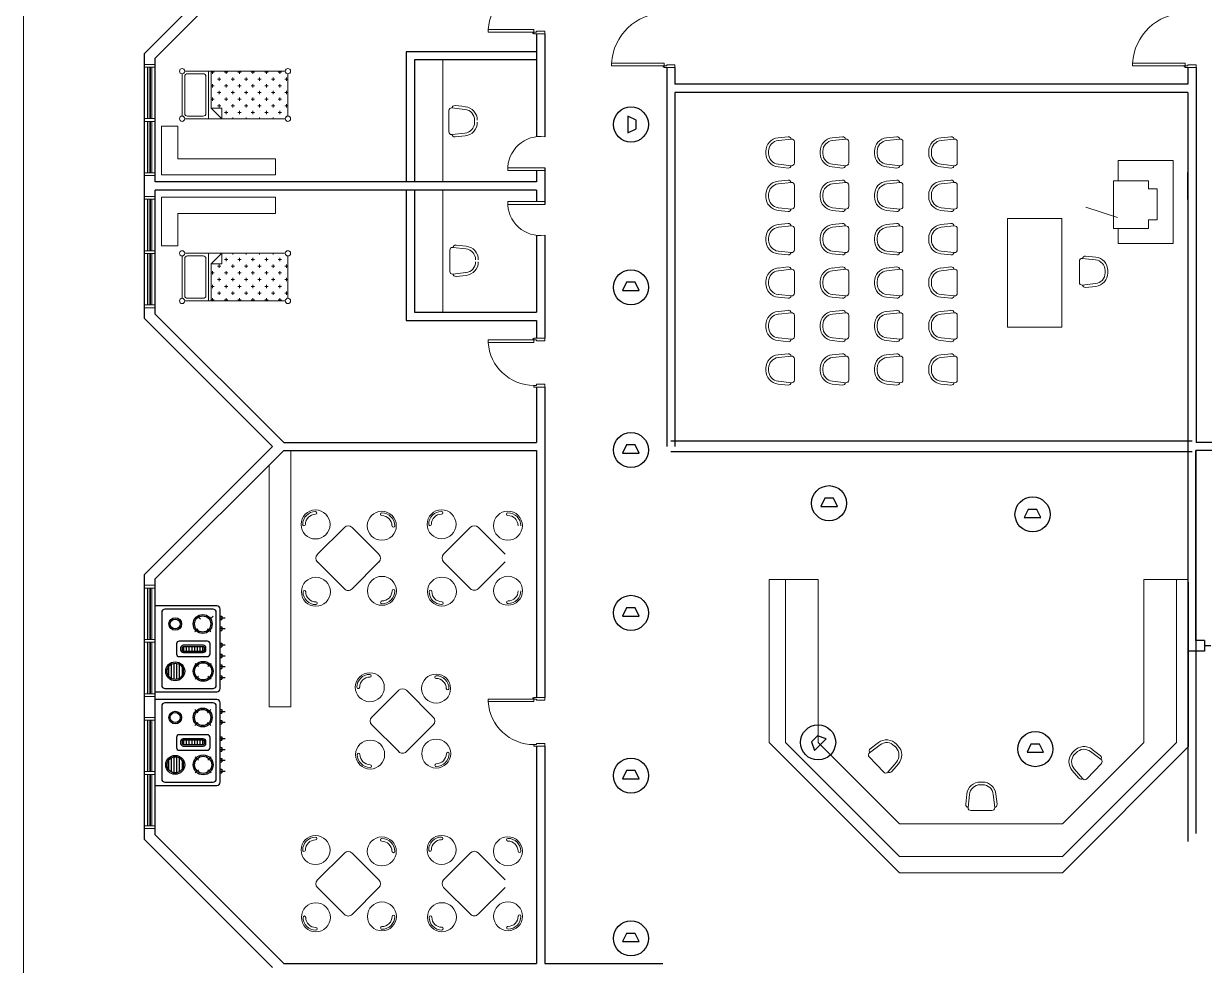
# Model space of a CAD drawing. Extents: x -988 to 187, y 250 to 646.
# Drawn here: x 5.48 to 27.23, y 339.04 to 356.39 of the extents above; entities that cross this region are included whole.
import ezdxf

# ---------------------------------------------------------------- set-up
doc = ezdxf.new("R2010")
doc.units = 0
doc.header["$LTSCALE"] = 0.15
doc.linetypes.add('CENTERX2', pattern=[4, 2.5, -0.5, 0.5, -0.5])
doc.layers.get('0').update_dxf_attribs({"color": 252})
for name, color, linetype in [('0 sockets', 252, 'Continuous'), ('0 sound', 252, 'Continuous'), ('FIX', 252, 'Continuous'), ('grocol', 252, 'Continuous'), ('WINDOW', 252, 'Continuous')]:
    doc.layers.add(name, color=color, linetype=linetype)
for name, color, linetype, lineweight in [('anal', 252, 'Continuous', 20), ('DOOR', 252, 'Continuous', 20), ('elev', 252, 'Continuous', 9), ('FUR', 252, 'Continuous', 9), ('sofa', 252, 'Continuous', 9), ('wall', 252, 'Continuous', 30)]:
    doc.layers.add(name, color=color, linetype=linetype, lineweight=lineweight)

# ---------------------------------------------------------------- blocks, each defined once
blk = doc.blocks.new('D90')
at = {"layer": 'DOOR'}
for points in [[(0.03, 0.2), (0.03, 1.04), (0.078, 1.04), (0.078, 0.2)], [(0.03, 0.2), (0, 0.2), (0, 0), (0.05, 0), (0.05, 0.15), (0.03, 0.15)], [(0.87, 0.2), (0.9, 0.2), (0.9, 0), (0.85, 0), (0.85, 0.15), (0.87, 0.15)]]:
    blk.add_lwpolyline(points, close=True, dxfattribs=at)
blk.add_circle((0.02, 0.21), 0.01, dxfattribs=at)
blk.add_arc((0.025, 0.197), 0.845, 0.2218, 86.3889, dxfattribs=at)
blk = doc.blocks.new('*X25')
at = {"color": 0}
for p, q in [((0.15, 0.538), (0.15, 0.667)), ((0.175, 0.529), (0.175, 0.676)), ((0.2, 0.529), (0.2, 0.676)), ((0.225, 0.538), (0.225, 0.667)), ((0.125, 0.561), (0.125, 0.644)), ((0.25, 0.562), (0.25, 0.643))]:
    blk.add_line(p, q, dxfattribs=at)
blk = doc.blocks.new('ARCH')
at = {"layer": 'anal'}
for p, q in [((5.475, 327.075), (5.475, 368.325)), ((7.8, 355.642), (7.7, 355.642)), ((7.7, 355.592), (7.9, 355.592)), ((7.76, 354.642), (7.76, 355.592)), ((7.785, 354.642), (7.785, 355.592)), ((7.8, 355.642), (7.9, 355.642)), ((7.8, 355.592), (7.9, 355.592)), ((7.815, 354.642), (7.815, 355.592)), ((7.84, 354.642), (7.84, 355.592)), ((7.7, 354.642), (7.9, 354.642)), ((7.7, 354.592), (7.9, 354.592)), ((7.76, 353.642), (7.76, 354.592)), ((7.785, 353.642), (7.785, 354.592)), ((7.815, 353.642), (7.815, 354.592)), ((7.84, 353.642), (7.84, 354.592)), ((7.9, 354.642), (7.9, 354.592)), ((7.7, 353.642), (7.9, 353.642)), ((7.8, 353.592), (7.7, 353.592)), ((7.8, 353.642), (7.9, 353.642)), ((7.8, 353.592), (7.9, 353.592)), ((7.8, 353.208), (7.7, 353.208)), ((7.7, 353.158), (7.9, 353.158)), ((7.76, 352.208), (7.76, 353.158)), ((7.785, 352.208), (7.785, 353.158)), ((7.8, 353.208), (7.9, 353.208)), ((7.8, 353.158), (7.9, 353.158)), ((7.815, 352.208), (7.815, 353.158)), ((7.84, 352.208), (7.84, 353.158)), ((7.7, 352.208), (7.9, 352.208)), ((7.9, 352.208), (7.9, 352.158)), ((7.7, 352.158), (7.9, 352.158)), ((7.76, 351.208), (7.76, 352.158)), ((7.785, 351.208), (7.785, 352.158)), ((7.815, 351.208), (7.815, 352.158)), ((7.84, 351.208), (7.84, 352.158)), ((7.7, 351.208), (7.9, 351.208)), ((7.8, 351.158), (7.7, 351.158)), ((7.8, 351.208), (7.9, 351.208)), ((7.8, 351.158), (7.9, 351.158)), ((19.212, 343.146), (19.212, 346.146)), ((19.212, 346.146), (20.112, 346.146)), ((19.512, 343.146), (19.512, 346.146)), ((20.112, 343.146), (20.112, 346.146)), ((26.112, 343.146), (26.112, 346.146)), ((26.112, 346.146), (26.937, 346.146)), ((26.712, 343.146), (26.712, 346.146)), ((26.937, 346.1), (26.937, 343.071)), ((7.8, 346.042), (7.7, 346.042)), ((7.7, 345.992), (7.9, 345.992)), ((7.76, 345.042), (7.76, 345.992)), ((7.785, 345.042), (7.785, 345.992)), ((7.8, 346.042), (7.9, 346.042)), ((7.8, 345.992), (7.9, 345.992)), ((7.815, 345.042), (7.815, 345.992)), ((7.84, 345.042), (7.84, 345.992)), ((7.7, 345.042), (7.9, 345.042)), ((7.9, 345.042), (7.9, 344.992)), ((7.7, 344.992), (7.9, 344.992)), ((7.76, 344.042), (7.76, 344.992)), ((7.785, 344.042), (7.785, 344.992)), ((7.815, 344.042), (7.815, 344.992)), ((7.84, 344.042), (7.84, 344.992)), ((7.7, 344.042), (7.9, 344.042)), ((7.8, 343.992), (7.7, 343.992)), ((7.8, 344.042), (7.9, 344.042)), ((7.8, 343.992), (7.9, 343.992)), ((7.8, 343.608), (7.7, 343.608)), ((7.7, 343.558), (7.9, 343.558)), ((7.76, 342.608), (7.76, 343.558)), ((7.785, 342.608), (7.785, 343.558)), ((7.8, 343.608), (7.9, 343.608)), ((7.8, 343.558), (7.9, 343.558)), ((7.815, 342.608), (7.815, 343.558)), ((7.84, 342.608), (7.84, 343.558)), ((21.612, 340.746), (19.212, 343.146)), ((21.612, 341.046), (19.512, 343.146)), ((20.112, 343.146), (21.612, 341.646)), ((24.612, 341.646), (26.112, 343.146)), ((26.712, 343.146), (24.612, 341.046)), ((24.612, 340.746), (26.937, 343.071)), ((7.7, 342.608), (7.9, 342.608)), ((7.9, 342.608), (7.9, 342.558)), ((7.7, 342.558), (7.9, 342.558)), ((7.76, 341.608), (7.76, 342.558)), ((7.785, 341.608), (7.785, 342.558)), ((7.815, 341.608), (7.815, 342.558)), ((7.84, 341.608), (7.84, 342.558)), ((7.7, 341.608), (7.9, 341.608)), ((7.8, 341.558), (7.7, 341.558)), ((7.8, 341.608), (7.9, 341.608)), ((7.8, 341.558), (7.9, 341.558)), ((21.612, 341.646), (24.612, 341.646)), ((21.612, 341.046), (24.612, 341.046)), ((21.612, 340.746), (24.612, 340.746))]:
    blk.add_line(p, q, dxfattribs=at)
at = {"layer": 'DOOR'}
for points in [[(17.275, 355.613), (16.305, 355.613), (16.305, 355.663), (17.275, 355.663)], [(26.875, 355.613), (25.905, 355.613), (25.905, 355.663), (26.875, 355.663)], [(17.275, 355.613), (17.275, 355.583), (17.475, 355.583), (17.475, 355.633), (17.325, 355.633), (17.325, 355.613)], [(26.875, 355.613), (26.875, 355.583), (27.075, 355.583), (27.075, 355.633), (26.925, 355.633), (26.925, 355.613)]]:
    blk.add_lwpolyline(points, close=True, dxfattribs=at)
for centre in [(17.265, 355.603), (26.865, 355.603)]:
    blk.add_circle(centre, 0.01, dxfattribs=at)
for centre in [(17.275, 355.611), (26.875, 355.611)]:
    blk.add_arc(centre, 0.971, 90, 177.0492, dxfattribs=at)
at = {"layer": 'elev', "ltscale": 0.5}
for p, q in [((26.651, 353.873), (25.642, 353.873)), ((25.642, 353.873), (25.642, 353.493)), ((26.651, 352.339), (26.651, 353.873)), ((25.555, 353.493), (25.555, 352.617)), ((26.198, 353.493), (25.555, 353.493)), ((26.198, 353.347), (26.198, 353.493)), ((26.359, 353.347), (26.198, 353.347)), ((26.359, 352.777), (26.359, 353.347)), ((25.628, 352.821), (25.043, 353.011)), ((25.555, 352.617), (26.198, 352.617)), ((25.642, 352.617), (25.642, 352.339)), ((26.198, 352.777), (26.359, 352.777)), ((26.198, 352.617), (26.198, 352.777)), ((25.642, 352.339), (26.651, 352.339))]:
    blk.add_line(p, q, dxfattribs=at)
at = {"layer": 'FIX', "ltscale": 1000}
for p, q in [((9.033, 345.662), (7.9, 345.662)), ((8.019, 345.54), (8.019, 344.2)), ((8.965, 345.6), (8.079, 345.6)), ((8.733, 345.417), (8.675, 345.476)), ((8.909, 345.417), (8.968, 345.476)), ((9.025, 344.2), (9.025, 345.54)), ((9.093, 344.138), (9.093, 345.602)), ((9.128, 345.476), (9.128, 345.411)), ((8.686, 345.241), (8.628, 345.182)), ((8.863, 345.241), (8.921, 345.182)), ((9.128, 345.276), (9.128, 345.211)), ((8.421, 344.91), (8.421, 344.83)), ((8.471, 344.91), (8.471, 344.83)), ((8.521, 344.91), (8.521, 344.83)), ((8.571, 344.91), (8.571, 344.83)), ((8.621, 344.91), (8.621, 344.83)), ((8.671, 344.91), (8.671, 344.83)), ((8.721, 344.91), (8.721, 344.83)), ((8.771, 344.91), (8.771, 344.83)), ((9.128, 344.976), (9.128, 344.911)), ((8.695, 344.545), (8.636, 344.604)), ((8.871, 344.545), (8.93, 344.604)), ((9.128, 344.776), (9.128, 344.711)), ((9.128, 344.576), (9.128, 344.511)), ((8.695, 344.369), (8.636, 344.31)), ((8.871, 344.369), (8.93, 344.31)), ((9.128, 344.376), (9.128, 344.311)), ((8.079, 344.14), (8.965, 344.14)), ((7.9, 344.078), (9.033, 344.078)), ((9.033, 343.937), (7.9, 343.937)), ((8.019, 343.816), (8.019, 342.475)), ((8.965, 343.876), (8.079, 343.876)), ((8.686, 343.693), (8.628, 343.751)), ((8.863, 343.693), (8.921, 343.751)), ((9.025, 342.475), (9.025, 343.816)), ((9.093, 342.414), (9.093, 343.877)), ((9.128, 343.752), (9.128, 343.687)), ((8.686, 343.516), (8.628, 343.458)), ((8.863, 343.516), (8.921, 343.458)), ((9.128, 343.552), (9.128, 343.487)), ((8.421, 343.186), (8.421, 343.106)), ((8.471, 343.186), (8.471, 343.106)), ((8.521, 343.186), (8.521, 343.106)), ((8.571, 343.186), (8.571, 343.106)), ((8.621, 343.186), (8.621, 343.106)), ((8.671, 343.186), (8.671, 343.106)), ((8.721, 343.186), (8.721, 343.106)), ((8.771, 343.186), (8.771, 343.106)), ((9.128, 343.252), (9.128, 343.187)), ((9.128, 343.052), (9.128, 342.987)), ((8.695, 342.821), (8.636, 342.879)), ((8.871, 342.821), (8.93, 342.879)), ((9.128, 342.852), (9.128, 342.787)), ((8.695, 342.644), (8.636, 342.586)), ((8.871, 342.644), (8.93, 342.586)), ((9.128, 342.652), (9.128, 342.587)), ((8.079, 342.415), (8.965, 342.415)), ((7.9, 342.354), (9.033, 342.354))]:
    blk.add_line(p, q, dxfattribs=at)
for points in [[(9.093, 345.476), (9.128, 345.476)], [(9.093, 345.444), (9.187, 345.444)], [(9.093, 345.411), (9.128, 345.411)], [(9.093, 345.276), (9.128, 345.276)], [(9.093, 345.244), (9.187, 345.244)], [(9.093, 345.211), (9.128, 345.211)], [(9.093, 344.976), (9.128, 344.976)], [(9.093, 344.944), (9.187, 344.944)], [(9.093, 344.911), (9.128, 344.911)], [(9.093, 344.776), (9.128, 344.776)], [(9.093, 344.744), (9.187, 344.744)], [(9.093, 344.711), (9.128, 344.711)], [(9.093, 344.576), (9.128, 344.576)], [(9.093, 344.544), (9.187, 344.544)], [(9.093, 344.511), (9.128, 344.511)], [(9.093, 344.376), (9.128, 344.376)], [(9.093, 344.344), (9.187, 344.344)], [(9.093, 344.311), (9.128, 344.311)], [(9.093, 343.752), (9.128, 343.752)], [(9.093, 343.719), (9.187, 343.719)], [(9.093, 343.687), (9.128, 343.687)], [(9.093, 343.552), (9.128, 343.552)], [(9.093, 343.519), (9.187, 343.519)], [(9.093, 343.487), (9.128, 343.487)], [(9.093, 343.252), (9.128, 343.252)], [(9.093, 343.219), (9.187, 343.219)], [(9.093, 343.187), (9.128, 343.187)], [(9.093, 343.052), (9.128, 343.052)], [(9.093, 343.019), (9.187, 343.019)], [(9.093, 342.987), (9.128, 342.987)], [(9.093, 342.852), (9.128, 342.852)], [(9.093, 342.819), (9.187, 342.819)], [(9.093, 342.787), (9.128, 342.787)], [(9.093, 342.652), (9.128, 342.652)], [(9.093, 342.619), (9.187, 342.619)], [(9.093, 342.587), (9.128, 342.587)]]:
    blk.add_lwpolyline(points, dxfattribs=at)
for points in [[(8.291, 344.962), (8.291, 344.777, 0.414214), (8.341, 344.727), (8.86, 344.727, 0.414214), (8.91, 344.777), (8.91, 344.962, 0.414214), (8.86, 345.012), (8.341, 345.012, 0.414214)], [(8.366, 344.887), (8.366, 344.853, 0.414214), (8.416, 344.803), (8.784, 344.803, 0.414214), (8.834, 344.853), (8.834, 344.887, 0.414214), (8.784, 344.937), (8.416, 344.937, 0.414214)], [(8.393, 344.887), (8.393, 344.853, 0.414214), (8.416, 344.83), (8.784, 344.83, 0.414214), (8.807, 344.853), (8.807, 344.887, 0.414214), (8.784, 344.91), (8.416, 344.91, 0.414214)], [(8.291, 343.238), (8.291, 343.053, 0.414214), (8.341, 343.003), (8.86, 343.003, 0.414214), (8.91, 343.053), (8.91, 343.238, 0.414214), (8.86, 343.288), (8.341, 343.288, 0.414214)], [(8.366, 343.163), (8.366, 343.129, 0.414214), (8.416, 343.079), (8.784, 343.079, 0.414214), (8.834, 343.129), (8.834, 343.163, 0.414214), (8.784, 343.213), (8.416, 343.213, 0.414214)], [(8.393, 343.163), (8.393, 343.129, 0.414214), (8.416, 343.106), (8.784, 343.106, 0.414214), (8.807, 343.129), (8.807, 343.163, 0.414214), (8.784, 343.186), (8.416, 343.186, 0.414214)]]:
    blk.add_lwpolyline(points, format="xyb", close=True, dxfattribs=at)
for centre, radius in [((8.268, 345.329), 0.116), ((8.774, 345.329), 0.174), ((8.774, 345.329), 0.149), ((8.268, 345.329), 0.0914), ((8.268, 344.457), 0.174), ((8.268, 344.457), 0.149), ((8.783, 344.457), 0.183), ((8.783, 344.457), 0.158), ((8.268, 343.605), 0.116), ((8.268, 343.605), 0.0914), ((8.774, 343.605), 0.174), ((8.774, 343.605), 0.149), ((8.268, 342.733), 0.174), ((8.268, 342.733), 0.149), ((8.783, 342.733), 0.183), ((8.783, 342.733), 0.158)]:
    blk.add_circle(centre, radius, dxfattribs=at)
for centre, start, end in [((9.033, 345.602), 0, 90), ((8.079, 345.54), 90, 180), ((8.965, 345.54), 0, 90), ((8.079, 344.2), 180, 270), ((8.965, 344.2), 270, 0), ((9.033, 344.138), 270, 0), ((9.033, 343.877), 0, 90), ((8.079, 343.816), 90, 180), ((8.965, 343.816), 0, 90), ((8.079, 342.475), 180, 270), ((8.965, 342.475), 270, 0), ((9.033, 342.414), 270, 0)]:
    blk.add_arc(centre, 0.06, start, end, dxfattribs=at)
at = {"layer": 'FUR'}
for p, q in [((13.2, 355.725), (13.2, 353.475)), ((13.308, 354.789), (13.308, 354.398)), ((13.362, 354.839), (13.604, 354.813)), ((13.423, 354.883), (13.61, 354.863)), ((13.783, 354.574), (13.783, 354.614)), ((8.016, 354.504), (8.316, 354.504)), ((8.016, 353.604), (8.016, 354.504)), ((8.316, 354.504), (8.316, 353.904)), ((13.362, 354.349), (13.604, 354.375)), ((13.423, 354.305), (13.61, 354.325)), ((19.56, 354.309), (19.373, 354.289)), ((19.621, 354.266), (19.379, 354.24)), ((19.675, 354.216), (19.675, 353.825)), ((20.56, 354.309), (20.373, 354.289)), ((20.621, 354.266), (20.379, 354.24)), ((20.675, 354.216), (20.675, 353.825)), ((21.56, 354.309), (21.373, 354.289)), ((21.621, 354.266), (21.379, 354.24)), ((21.675, 354.216), (21.675, 353.825)), ((22.56, 354.309), (22.373, 354.289)), ((22.621, 354.266), (22.379, 354.24)), ((22.675, 354.216), (22.675, 353.825)), ((19.15, 354), (19.15, 354.041)), ((19.2, 354), (19.2, 354.041)), ((20.15, 354), (20.15, 354.041)), ((20.2, 354), (20.2, 354.041)), ((21.15, 354), (21.15, 354.041)), ((21.2, 354), (21.2, 354.041)), ((22.15, 354), (22.15, 354.041)), ((22.2, 354), (22.2, 354.041)), ((8.316, 353.904), (10.116, 353.904)), ((10.116, 353.904), (10.116, 353.604)), ((19.56, 353.731), (19.373, 353.751)), ((19.621, 353.775), (19.379, 353.801)), ((20.56, 353.731), (20.373, 353.751)), ((20.621, 353.775), (20.379, 353.801)), ((21.56, 353.731), (21.373, 353.751)), ((21.621, 353.775), (21.379, 353.801)), ((22.56, 353.731), (22.373, 353.751)), ((22.621, 353.775), (22.379, 353.801)), ((10.116, 353.604), (8.016, 353.604)), ((19.56, 353.509), (19.373, 353.489)), ((20.56, 353.509), (20.373, 353.489)), ((21.56, 353.509), (21.373, 353.489)), ((22.56, 353.509), (22.373, 353.489)), ((13.2, 353.325), (13.2, 351.075)), ((19.621, 353.466), (19.379, 353.44)), ((19.675, 353.416), (19.675, 353.025)), ((20.621, 353.466), (20.379, 353.44)), ((20.675, 353.416), (20.675, 353.025)), ((21.621, 353.466), (21.379, 353.44)), ((21.675, 353.416), (21.675, 353.025)), ((22.621, 353.466), (22.379, 353.44)), ((22.675, 353.416), (22.675, 353.025)), ((8.016, 353.196), (8.016, 352.296)), ((10.116, 353.196), (8.016, 353.196)), ((10.116, 352.896), (10.116, 353.196)), ((19.15, 353.2), (19.15, 353.241)), ((19.2, 353.2), (19.2, 353.241)), ((20.15, 353.2), (20.15, 353.241)), ((20.2, 353.2), (20.2, 353.241)), ((21.15, 353.2), (21.15, 353.241)), ((21.2, 353.2), (21.2, 353.241)), ((22.15, 353.2), (22.15, 353.241)), ((22.2, 353.2), (22.2, 353.241)), ((8.316, 352.296), (8.316, 352.896)), ((8.316, 352.896), (10.116, 352.896)), ((19.56, 352.931), (19.373, 352.951)), ((19.621, 352.975), (19.379, 353.001)), ((20.56, 352.931), (20.373, 352.951)), ((20.621, 352.975), (20.379, 353.001)), ((21.56, 352.931), (21.373, 352.951)), ((21.621, 352.975), (21.379, 353.001)), ((22.56, 352.931), (22.373, 352.951)), ((22.621, 352.975), (22.379, 353.001)), ((19.56, 352.709), (19.373, 352.689)), ((19.621, 352.666), (19.379, 352.64)), ((19.675, 352.616), (19.675, 352.225)), ((20.56, 352.709), (20.373, 352.689)), ((20.621, 352.666), (20.379, 352.64)), ((20.675, 352.616), (20.675, 352.225)), ((21.56, 352.709), (21.373, 352.689)), ((21.621, 352.666), (21.379, 352.64)), ((21.675, 352.616), (21.675, 352.225)), ((22.56, 352.709), (22.373, 352.689)), ((22.621, 352.666), (22.379, 352.64)), ((22.675, 352.616), (22.675, 352.225)), ((23.6, 352.8), (23.6, 350.8)), ((24.6, 352.8), (23.6, 352.8)), ((24.6, 350.8), (24.6, 352.8)), ((19.15, 352.4), (19.15, 352.441)), ((19.2, 352.4), (19.2, 352.441)), ((20.15, 352.4), (20.15, 352.441)), ((20.2, 352.4), (20.2, 352.441)), ((21.15, 352.4), (21.15, 352.441)), ((21.2, 352.4), (21.2, 352.441)), ((22.15, 352.4), (22.15, 352.441)), ((22.2, 352.4), (22.2, 352.441)), ((8.016, 352.296), (8.316, 352.296)), ((13.326, 352.218), (13.326, 351.827)), ((13.38, 352.268), (13.622, 352.242)), ((13.441, 352.312), (13.628, 352.292)), ((19.621, 352.175), (19.379, 352.201)), ((20.621, 352.175), (20.379, 352.201)), ((21.621, 352.175), (21.379, 352.201)), ((22.621, 352.175), (22.379, 352.201)), ((19.56, 352.131), (19.373, 352.151)), ((20.56, 352.131), (20.373, 352.151)), ((21.56, 352.131), (21.373, 352.151)), ((22.56, 352.131), (22.373, 352.151)), ((24.925, 352.016), (24.925, 351.625)), ((24.979, 352.066), (25.221, 352.04)), ((25.04, 352.109), (25.227, 352.089)), ((13.38, 351.778), (13.622, 351.804)), ((13.441, 351.734), (13.628, 351.754)), ((19.56, 351.909), (19.373, 351.889)), ((19.621, 351.866), (19.379, 351.84)), ((19.675, 351.816), (19.675, 351.425)), ((20.56, 351.909), (20.373, 351.889)), ((20.621, 351.866), (20.379, 351.84)), ((20.675, 351.816), (20.675, 351.425)), ((21.56, 351.909), (21.373, 351.889)), ((21.621, 351.866), (21.379, 351.84)), ((21.675, 351.816), (21.675, 351.425)), ((22.56, 351.909), (22.373, 351.889)), ((22.621, 351.866), (22.379, 351.84)), ((22.675, 351.816), (22.675, 351.425)), ((25.4, 351.8), (25.4, 351.841)), ((25.45, 351.8), (25.45, 351.841)), ((19.15, 351.6), (19.15, 351.641)), ((19.2, 351.6), (19.2, 351.641)), ((20.15, 351.6), (20.15, 351.641)), ((20.2, 351.6), (20.2, 351.641)), ((21.15, 351.6), (21.15, 351.641)), ((21.2, 351.6), (21.2, 351.641)), ((22.15, 351.6), (22.15, 351.641)), ((22.2, 351.6), (22.2, 351.641)), ((24.979, 351.575), (25.221, 351.601)), ((25.04, 351.531), (25.227, 351.551)), ((19.56, 351.331), (19.373, 351.351)), ((19.621, 351.375), (19.379, 351.401)), ((20.56, 351.331), (20.373, 351.351)), ((20.621, 351.375), (20.379, 351.401)), ((21.56, 351.331), (21.373, 351.351)), ((21.621, 351.375), (21.379, 351.401)), ((22.56, 351.331), (22.373, 351.351)), ((22.621, 351.375), (22.379, 351.401)), ((19.56, 351.109), (19.373, 351.089)), ((20.56, 351.109), (20.373, 351.089)), ((21.56, 351.109), (21.373, 351.089)), ((22.56, 351.109), (22.373, 351.089)), ((19.621, 351.066), (19.379, 351.04)), ((19.675, 351.016), (19.675, 350.625)), ((20.621, 351.066), (20.379, 351.04)), ((20.675, 351.016), (20.675, 350.625)), ((21.621, 351.066), (21.379, 351.04)), ((21.675, 351.016), (21.675, 350.625)), ((22.621, 351.066), (22.379, 351.04)), ((22.675, 351.016), (22.675, 350.625)), ((19.15, 350.8), (19.15, 350.841)), ((19.2, 350.8), (19.2, 350.841)), ((20.15, 350.8), (20.15, 350.841)), ((20.2, 350.8), (20.2, 350.841)), ((21.15, 350.8), (21.15, 350.841)), ((21.2, 350.8), (21.2, 350.841)), ((22.15, 350.8), (22.15, 350.841)), ((22.2, 350.8), (22.2, 350.841)), ((23.6, 350.8), (24.6, 350.8)), ((19.56, 350.531), (19.373, 350.551)), ((19.621, 350.575), (19.379, 350.601)), ((20.56, 350.531), (20.373, 350.551)), ((20.621, 350.575), (20.379, 350.601)), ((21.56, 350.531), (21.373, 350.551)), ((21.621, 350.575), (21.379, 350.601)), ((22.56, 350.531), (22.373, 350.551)), ((22.621, 350.575), (22.379, 350.601)), ((19.56, 350.309), (19.373, 350.289)), ((19.621, 350.266), (19.379, 350.24)), ((20.56, 350.309), (20.373, 350.289)), ((20.621, 350.266), (20.379, 350.24)), ((21.56, 350.309), (21.373, 350.289)), ((21.621, 350.266), (21.379, 350.24)), ((22.56, 350.309), (22.373, 350.289)), ((22.621, 350.266), (22.379, 350.24)), ((19.15, 350), (19.15, 350.041)), ((19.2, 350), (19.2, 350.041)), ((19.675, 350.216), (19.675, 349.825)), ((20.15, 350), (20.15, 350.041)), ((20.2, 350), (20.2, 350.041)), ((20.675, 350.216), (20.675, 349.825)), ((21.15, 350), (21.15, 350.041)), ((21.2, 350), (21.2, 350.041)), ((21.675, 350.216), (21.675, 349.825)), ((22.15, 350), (22.15, 350.041)), ((22.2, 350), (22.2, 350.041)), ((22.675, 350.216), (22.675, 349.825)), ((19.621, 349.775), (19.379, 349.801)), ((20.621, 349.775), (20.379, 349.801)), ((21.621, 349.775), (21.379, 349.801)), ((22.621, 349.775), (22.379, 349.801)), ((19.56, 349.731), (19.373, 349.751)), ((20.56, 349.731), (20.373, 349.751)), ((21.56, 349.731), (21.373, 349.751)), ((22.56, 349.731), (22.373, 349.751)), ((10.4, 348.525), (10.4, 343.8)), ((10, 343.8), (10, 348.259)), ((10.89, 346.613), (11.385, 347.108)), ((11.526, 347.108), (12.021, 346.613)), ((13.212, 346.616), (13.707, 347.111)), ((13.849, 347.111), (14.344, 346.616)), ((11.385, 345.977), (10.89, 346.472)), ((12.021, 346.472), (11.526, 345.977)), ((13.707, 345.979), (13.212, 346.474)), ((14.344, 346.474), (13.849, 345.979)), ((11.89, 343.613), (12.385, 344.108)), ((12.526, 344.108), (13.021, 343.613)), ((10.4, 343.8), (10, 343.8)), ((12.385, 342.977), (11.89, 343.472)), ((13.021, 343.472), (12.526, 342.977)), ((21.059, 342.956), (21.253, 343.103)), ((21.073, 343.03), (21.223, 343.143)), ((21.519, 343.081), (21.547, 343.051)), ((21.555, 343.115), (21.583, 343.085)), ((21.321, 342.598), (21.053, 342.883)), ((24.828, 342.991), (24.8, 342.962)), ((24.864, 342.957), (24.836, 342.927)), ((25.324, 342.833), (25.13, 342.979)), ((25.31, 342.906), (25.16, 343.019)), ((21.395, 342.599), (21.553, 342.784)), ((21.469, 342.609), (21.591, 342.751)), ((24.914, 342.485), (24.792, 342.628)), ((24.988, 342.475), (24.83, 342.66)), ((25.062, 342.474), (25.33, 342.759)), ((23.14, 342.416), (23.099, 342.416)), ((22.83, 342.006), (22.85, 342.193)), ((22.874, 341.945), (22.9, 342.187)), ((23.14, 342.366), (23.099, 342.366)), ((23.365, 341.945), (23.339, 342.187)), ((23.408, 342.006), (23.388, 342.193)), ((22.924, 341.891), (23.315, 341.891)), ((10.89, 340.613), (11.385, 341.108)), ((11.526, 341.108), (12.021, 340.613)), ((13.212, 340.616), (13.707, 341.111)), ((13.849, 341.111), (14.344, 340.616)), ((11.385, 339.977), (10.89, 340.472)), ((12.021, 340.472), (11.526, 339.977)), ((13.707, 339.979), (13.212, 340.474)), ((14.344, 340.474), (13.849, 339.979))]:
    blk.add_line(p, q, dxfattribs=at)
for centre in [(10.853, 347.163), (12.074, 347.139), (13.175, 347.166), (14.397, 347.141), (10.859, 345.923), (12.076, 345.94), (13.182, 345.926), (14.399, 345.942), (11.853, 344.163), (13.074, 344.139), (11.859, 342.923), (13.076, 342.94), (10.853, 341.163), (12.074, 341.139), (13.175, 341.166), (14.397, 341.141), (10.859, 339.923), (12.076, 339.94), (13.182, 339.926), (14.399, 339.942)]:
    blk.add_circle(centre, 0.267, dxfattribs=at)
for centre, radius, start, end in [((13.358, 354.789), 0.05, 85.0303, 180), ((13.418, 354.833), 0.05, 83.857, 180), ((13.583, 354.614), 0.2, 0, 83.857), ((13.583, 354.614), 0.25, 0, 83.857), ((13.583, 354.574), 0.2, 276.143, 0), ((13.583, 354.574), 0.25, 276.143, 0), ((13.358, 354.398), 0.05, 180, 274.9697), ((13.418, 354.355), 0.05, 180, 276.143), ((19.4, 354.041), 0.25, 96.143, 180), ((19.4, 354.041), 0.2, 96.143, 180), ((19.565, 354.26), 0.05, 0, 96.143), ((19.625, 354.216), 0.05, 0, 94.9697), ((20.4, 354.041), 0.25, 96.143, 180), ((20.4, 354.041), 0.2, 96.143, 180), ((20.565, 354.26), 0.05, 0, 96.143), ((20.625, 354.216), 0.05, 0, 94.9697), ((21.4, 354.041), 0.25, 96.143, 180), ((21.4, 354.041), 0.2, 96.143, 180), ((21.565, 354.26), 0.05, 0, 96.143), ((21.625, 354.216), 0.05, 0, 94.9697), ((22.4, 354.041), 0.25, 96.143, 180), ((22.4, 354.041), 0.2, 96.143, 180), ((22.565, 354.26), 0.05, 0, 96.143), ((22.625, 354.216), 0.05, 0, 94.9697), ((19.4, 354), 0.25, 180, 263.857), ((19.4, 354), 0.2, 180, 263.857), ((20.4, 354), 0.25, 180, 263.857), ((20.4, 354), 0.2, 180, 263.857), ((21.4, 354), 0.25, 180, 263.857), ((21.4, 354), 0.2, 180, 263.857), ((22.4, 354), 0.25, 180, 263.857), ((22.4, 354), 0.2, 180, 263.857), ((19.565, 353.781), 0.05, 263.857, 0), ((19.625, 353.825), 0.05, 265.0303, 0), ((20.565, 353.781), 0.05, 263.857, 0), ((20.625, 353.825), 0.05, 265.0303, 0), ((21.565, 353.781), 0.05, 263.857, 0), ((21.625, 353.825), 0.05, 265.0303, 0), ((22.565, 353.781), 0.05, 263.857, 0), ((22.625, 353.825), 0.05, 265.0303, 0), ((19.4, 353.241), 0.25, 96.143, 180), ((19.565, 353.46), 0.05, 0, 96.143), ((20.4, 353.241), 0.25, 96.143, 180), ((20.565, 353.46), 0.05, 0, 96.143), ((21.4, 353.241), 0.25, 96.143, 180), ((21.565, 353.46), 0.05, 0, 96.143), ((22.4, 353.241), 0.25, 96.143, 180), ((22.565, 353.46), 0.05, 0, 96.143), ((19.4, 353.241), 0.2, 96.143, 180), ((19.625, 353.416), 0.05, 0, 94.9697), ((20.4, 353.241), 0.2, 96.143, 180), ((20.625, 353.416), 0.05, 0, 94.9697), ((21.4, 353.241), 0.2, 96.143, 180), ((21.625, 353.416), 0.05, 0, 94.9697), ((22.4, 353.241), 0.2, 96.143, 180), ((22.625, 353.416), 0.05, 0, 94.9697), ((19.4, 353.2), 0.25, 180, 263.857), ((19.4, 353.2), 0.2, 180, 263.857), ((20.4, 353.2), 0.25, 180, 263.857), ((20.4, 353.2), 0.2, 180, 263.857), ((21.4, 353.2), 0.25, 180, 263.857), ((21.4, 353.2), 0.2, 180, 263.857), ((22.4, 353.2), 0.25, 180, 263.857), ((22.4, 353.2), 0.2, 180, 263.857), ((19.565, 352.981), 0.05, 263.857, 0), ((19.625, 353.025), 0.05, 265.0303, 0), ((20.565, 352.981), 0.05, 263.857, 0), ((20.625, 353.025), 0.05, 265.0303, 0), ((21.565, 352.981), 0.05, 263.857, 0), ((21.625, 353.025), 0.05, 265.0303, 0), ((22.565, 352.981), 0.05, 263.857, 0), ((22.625, 353.025), 0.05, 265.0303, 0), ((19.4, 352.441), 0.25, 96.143, 180), ((19.4, 352.441), 0.2, 96.143, 180), ((19.565, 352.66), 0.05, 0, 96.143), ((19.625, 352.616), 0.05, 0, 94.9697), ((20.4, 352.441), 0.25, 96.143, 180), ((20.4, 352.441), 0.2, 96.143, 180), ((20.565, 352.66), 0.05, 0, 96.143), ((20.625, 352.616), 0.05, 0, 94.9697), ((21.4, 352.441), 0.25, 96.143, 180), ((21.4, 352.441), 0.2, 96.143, 180), ((21.565, 352.66), 0.05, 0, 96.143), ((21.625, 352.616), 0.05, 0, 94.9697), ((22.4, 352.441), 0.25, 96.143, 180), ((22.4, 352.441), 0.2, 96.143, 180), ((22.565, 352.66), 0.05, 0, 96.143), ((22.625, 352.616), 0.05, 0, 94.9697), ((19.4, 352.4), 0.25, 180, 263.857), ((19.4, 352.4), 0.2, 180, 263.857), ((20.4, 352.4), 0.25, 180, 263.857), ((20.4, 352.4), 0.2, 180, 263.857), ((21.4, 352.4), 0.25, 180, 263.857), ((21.4, 352.4), 0.2, 180, 263.857), ((22.4, 352.4), 0.25, 180, 263.857), ((22.4, 352.4), 0.2, 180, 263.857), ((13.376, 352.218), 0.05, 85.0303, 180), ((13.435, 352.262), 0.05, 83.857, 180), ((13.601, 352.043), 0.2, 0, 83.857), ((13.601, 352.043), 0.25, 0, 83.857), ((19.565, 352.181), 0.05, 263.857, 0), ((19.625, 352.225), 0.05, 265.0303, 0), ((20.565, 352.181), 0.05, 263.857, 0), ((20.625, 352.225), 0.05, 265.0303, 0), ((21.565, 352.181), 0.05, 263.857, 0), ((21.625, 352.225), 0.05, 265.0303, 0), ((22.565, 352.181), 0.05, 263.857, 0), ((22.625, 352.225), 0.05, 265.0303, 0), ((13.601, 352.002), 0.2, 276.143, 0), ((13.601, 352.002), 0.25, 276.143, 0), ((24.975, 352.016), 0.05, 85.0303, 180), ((25.035, 352.06), 0.05, 83.857, 180), ((25.2, 351.841), 0.2, 0, 83.857), ((25.2, 351.841), 0.25, 0, 83.857), ((13.376, 351.827), 0.05, 180, 274.9697), ((13.435, 351.784), 0.05, 180, 276.143), ((19.4, 351.641), 0.25, 96.143, 180), ((19.4, 351.641), 0.2, 96.143, 180), ((19.565, 351.86), 0.05, 0, 96.143), ((19.625, 351.816), 0.05, 0, 94.9697), ((20.4, 351.641), 0.25, 96.143, 180), ((20.4, 351.641), 0.2, 96.143, 180), ((20.565, 351.86), 0.05, 0, 96.143), ((20.625, 351.816), 0.05, 0, 94.9697), ((21.4, 351.641), 0.25, 96.143, 180), ((21.4, 351.641), 0.2, 96.143, 180), ((21.565, 351.86), 0.05, 0, 96.143), ((21.625, 351.816), 0.05, 0, 94.9697), ((22.4, 351.641), 0.25, 96.143, 180), ((22.4, 351.641), 0.2, 96.143, 180), ((22.565, 351.86), 0.05, 0, 96.143), ((22.625, 351.816), 0.05, 0, 94.9697), ((25.2, 351.8), 0.2, 276.143, 0), ((25.2, 351.8), 0.25, 276.143, 0), ((19.4, 351.6), 0.25, 180, 263.857), ((19.4, 351.6), 0.2, 180, 263.857), ((20.4, 351.6), 0.25, 180, 263.857), ((20.4, 351.6), 0.2, 180, 263.857), ((21.4, 351.6), 0.25, 180, 263.857), ((21.4, 351.6), 0.2, 180, 263.857), ((22.4, 351.6), 0.25, 180, 263.857), ((22.4, 351.6), 0.2, 180, 263.857), ((24.975, 351.625), 0.05, 180, 274.9697), ((25.035, 351.581), 0.05, 180, 276.143), ((19.565, 351.381), 0.05, 263.857, 0), ((19.625, 351.425), 0.05, 265.0303, 0), ((20.565, 351.381), 0.05, 263.857, 0), ((20.625, 351.425), 0.05, 265.0303, 0), ((21.565, 351.381), 0.05, 263.857, 0), ((21.625, 351.425), 0.05, 265.0303, 0), ((22.565, 351.381), 0.05, 263.857, 0), ((22.625, 351.425), 0.05, 265.0303, 0), ((19.4, 350.841), 0.25, 96.143, 180), ((19.565, 351.06), 0.05, 0, 96.143), ((20.4, 350.841), 0.25, 96.143, 180), ((20.565, 351.06), 0.05, 0, 96.143), ((21.4, 350.841), 0.25, 96.143, 180), ((21.565, 351.06), 0.05, 0, 96.143), ((22.4, 350.841), 0.25, 96.143, 180), ((22.565, 351.06), 0.05, 0, 96.143), ((19.4, 350.841), 0.2, 96.143, 180), ((19.625, 351.016), 0.05, 0, 94.9697), ((20.4, 350.841), 0.2, 96.143, 180), ((20.625, 351.016), 0.05, 0, 94.9697), ((21.4, 350.841), 0.2, 96.143, 180), ((21.625, 351.016), 0.05, 0, 94.9697), ((22.4, 350.841), 0.2, 96.143, 180), ((22.625, 351.016), 0.05, 0, 94.9697), ((19.4, 350.8), 0.25, 180, 263.857), ((19.4, 350.8), 0.2, 180, 263.857), ((20.4, 350.8), 0.25, 180, 263.857), ((20.4, 350.8), 0.2, 180, 263.857), ((21.4, 350.8), 0.25, 180, 263.857), ((21.4, 350.8), 0.2, 180, 263.857), ((22.4, 350.8), 0.25, 180, 263.857), ((22.4, 350.8), 0.2, 180, 263.857), ((19.565, 350.581), 0.05, 263.857, 0), ((19.625, 350.625), 0.05, 265.0303, 0), ((20.565, 350.581), 0.05, 263.857, 0), ((20.625, 350.625), 0.05, 265.0303, 0), ((21.565, 350.581), 0.05, 263.857, 0), ((21.625, 350.625), 0.05, 265.0303, 0), ((22.565, 350.581), 0.05, 263.857, 0), ((22.625, 350.625), 0.05, 265.0303, 0), ((19.4, 350.041), 0.25, 96.143, 180), ((19.4, 350.041), 0.2, 96.143, 180), ((19.565, 350.26), 0.05, 0, 96.143), ((19.625, 350.216), 0.05, 0, 94.9697), ((20.4, 350.041), 0.25, 96.143, 180), ((20.4, 350.041), 0.2, 96.143, 180), ((20.565, 350.26), 0.05, 0, 96.143), ((20.625, 350.216), 0.05, 0, 94.9697), ((21.4, 350.041), 0.25, 96.143, 180), ((21.4, 350.041), 0.2, 96.143, 180), ((21.565, 350.26), 0.05, 0, 96.143), ((21.625, 350.216), 0.05, 0, 94.9697), ((22.4, 350.041), 0.25, 96.143, 180), ((22.4, 350.041), 0.2, 96.143, 180), ((22.565, 350.26), 0.05, 0, 96.143), ((22.625, 350.216), 0.05, 0, 94.9697), ((19.4, 350), 0.25, 180, 263.857), ((19.4, 350), 0.2, 180, 263.857), ((19.625, 349.825), 0.05, 265.0303, 0), ((20.4, 350), 0.25, 180, 263.857), ((20.4, 350), 0.2, 180, 263.857), ((20.625, 349.825), 0.05, 265.0303, 0), ((21.4, 350), 0.25, 180, 263.857), ((21.4, 350), 0.2, 180, 263.857), ((21.625, 349.825), 0.05, 265.0303, 0), ((22.4, 350), 0.25, 180, 263.857), ((22.4, 350), 0.2, 180, 263.857), ((22.625, 349.825), 0.05, 265.0303, 0), ((19.565, 349.781), 0.05, 263.857, 0), ((20.565, 349.781), 0.05, 263.857, 0), ((21.565, 349.781), 0.05, 263.857, 0), ((22.565, 349.781), 0.05, 263.857, 0), ((10.853, 347.163), 0.237, 89.9577, 179.9577), ((10.853, 347.375), 0.025, 269.9577, 89.9577), ((13.175, 347.166), 0.237, 89.9577, 179.9577), ((13.176, 347.378), 0.025, 269.9577, 89.9577), ((10.853, 347.163), 0.187, 89.9577, 179.9577), ((12.074, 347.351), 0.025, 90, 270), ((12.074, 347.139), 0.237, 360, 90), ((12.074, 347.139), 0.187, 360, 90), ((13.175, 347.166), 0.187, 89.9577, 179.9577), ((14.397, 347.354), 0.025, 90, 270), ((14.397, 347.141), 0.237, 360, 90), ((14.397, 347.141), 0.187, 360, 90), ((10.64, 347.163), 0.025, 179.9577, 359.9577), ((11.455, 347.037), 0.1, 45, 135), ((12.287, 347.139), 0.025, 180, 360), ((12.963, 347.166), 0.025, 179.9577, 359.9577), ((13.778, 347.04), 0.1, 45, 135), ((10.96, 346.542), 0.1, 135, 225), ((11.95, 346.542), 0.1, 315, 45), ((13.283, 346.545), 0.1, 135, 225), ((10.647, 345.923), 0.025, 0, 180), ((10.859, 345.923), 0.237, 180, 270), ((10.859, 345.923), 0.187, 180, 270), ((11.455, 346.047), 0.1, 225, 315), ((12.076, 345.94), 0.237, 270.0423, 0.0423), ((12.076, 345.94), 0.187, 270.0423, 0.0423), ((12.288, 345.94), 0.025, 0.0423, 180.0423), ((12.969, 345.926), 0.025, 0, 180), ((13.182, 345.926), 0.237, 180, 270), ((13.182, 345.926), 0.187, 180, 270), ((13.778, 346.05), 0.1, 225, 315), ((14.399, 345.942), 0.187, 270.0423, 0.0423), ((14.399, 345.942), 0.237, 270.0423, 0.0423), ((10.859, 345.711), 0.025, 270, 90), ((12.076, 345.727), 0.025, 90.0423, 270.0423), ((13.182, 345.714), 0.025, 270, 90), ((14.399, 345.73), 0.025, 90.0423, 270.0423), ((11.853, 344.163), 0.237, 89.9577, 179.9577), ((11.853, 344.163), 0.187, 89.9577, 179.9577), ((11.853, 344.375), 0.025, 269.9577, 89.9577), ((13.074, 344.351), 0.025, 90, 270), ((13.074, 344.139), 0.237, 360, 90), ((11.64, 344.163), 0.025, 179.9577, 359.9577), ((12.455, 344.037), 0.1, 45, 135), ((13.074, 344.139), 0.187, 360, 90), ((13.287, 344.139), 0.025, 180, 360), ((11.96, 343.542), 0.1, 135, 225), ((12.95, 343.542), 0.1, 315, 45), ((21.373, 342.943), 0.25, 43.2547, 127.1117), ((21.373, 342.943), 0.2, 43.2547, 127.1117), ((21.401, 342.914), 0.2, 319.3977, 43.2547), ((21.401, 342.914), 0.25, 319.3977, 43.2547), ((25.01, 342.82), 0.25, 52.8883, 136.7453), ((11.647, 342.923), 0.025, 0, 180), ((11.859, 342.923), 0.237, 180, 270), ((11.859, 342.923), 0.187, 180, 270), ((12.455, 343.047), 0.1, 225, 315), ((13.076, 342.94), 0.237, 270.0423, 0.0423), ((13.076, 342.94), 0.187, 270.0423, 0.0423), ((13.288, 342.94), 0.025, 0.0423, 180.0423), ((21.09, 342.917), 0.05, 128.285, 223.2547), ((21.103, 342.99), 0.05, 127.1117, 223.2547), ((24.982, 342.79), 0.25, 136.7453, 220.6023), ((24.982, 342.79), 0.2, 136.7453, 220.6023), ((25.01, 342.82), 0.2, 52.8883, 136.7453), ((25.28, 342.866), 0.05, 316.7453, 52.8883), ((25.293, 342.793), 0.05, 316.7453, 51.715), ((11.859, 342.711), 0.025, 270, 90), ((13.076, 342.727), 0.025, 90.0423, 270.0423), ((21.431, 342.641), 0.05, 223.2547, 319.3977), ((21.357, 342.632), 0.05, 223.2547, 318.2244), ((23.099, 342.166), 0.25, 90, 173.857), ((23.14, 342.166), 0.25, 6.143, 90), ((24.952, 342.518), 0.05, 220.6023, 316.7453), ((25.026, 342.509), 0.05, 221.7756, 316.7453), ((23.099, 342.166), 0.2, 90, 173.857), ((23.14, 342.166), 0.2, 6.143, 90), ((22.88, 342.001), 0.05, 173.857, 270), ((23.359, 342.001), 0.05, 270, 6.143), ((22.924, 341.941), 0.05, 175.0303, 270), ((23.315, 341.941), 0.05, 270, 4.9697), ((10.853, 341.163), 0.237, 89.9577, 179.9577), ((10.853, 341.163), 0.187, 89.9577, 179.9577), ((10.853, 341.375), 0.025, 269.9577, 89.9577), ((12.074, 341.351), 0.025, 90, 270), ((12.074, 341.139), 0.237, 360, 90), ((12.074, 341.139), 0.187, 360, 90), ((13.175, 341.166), 0.237, 89.9577, 179.9577), ((13.175, 341.166), 0.187, 89.9577, 179.9577), ((13.176, 341.378), 0.025, 269.9577, 89.9577), ((14.397, 341.354), 0.025, 90, 270), ((14.397, 341.141), 0.237, 360, 90), ((14.397, 341.141), 0.187, 360, 90), ((10.64, 341.163), 0.025, 179.9577, 359.9577), ((11.455, 341.037), 0.1, 45, 135), ((12.287, 341.139), 0.025, 180, 360), ((12.963, 341.166), 0.025, 179.9577, 359.9577), ((13.778, 341.04), 0.1, 45, 135), ((14.609, 341.141), 0.025, 180, 360), ((10.96, 340.542), 0.1, 135, 225), ((11.95, 340.542), 0.1, 315, 45), ((13.283, 340.545), 0.1, 135, 225), ((10.647, 339.923), 0.025, 0, 180), ((10.859, 339.923), 0.237, 180, 270), ((10.859, 339.923), 0.187, 180, 270), ((11.455, 340.047), 0.1, 225, 315), ((12.076, 339.94), 0.237, 270.0423, 0.0423), ((12.076, 339.94), 0.187, 270.0423, 0.0423), ((12.288, 339.94), 0.025, 0.0423, 180.0423), ((12.969, 339.926), 0.025, 0, 180), ((13.182, 339.926), 0.237, 180, 270), ((13.182, 339.926), 0.187, 180, 270), ((13.778, 340.05), 0.1, 225, 315), ((14.399, 339.942), 0.187, 270.0423, 0.0423), ((14.399, 339.942), 0.237, 270.0423, 0.0423), ((14.611, 339.943), 0.025, 0.0423, 180.0423), ((10.859, 339.711), 0.025, 270, 90), ((12.076, 339.727), 0.025, 90.0423, 270.0423), ((13.182, 339.714), 0.025, 270, 90), ((14.399, 339.73), 0.025, 90.0423, 270.0423)]:
    blk.add_arc(centre, radius, start, end, dxfattribs=at)
at = {"layer": 'grocol', "ltscale": 0.5}
for p, q in [((26.927, 344.826), (26.927, 348.67)), ((27.068, 345.026), (27.068, 348.525)), ((27.068, 348.52), (27.068, 344.826)), ((27.068, 344.826), (26.927, 344.826))]:
    blk.add_line(p, q, dxfattribs=at)
at = {"layer": 'sofa'}
for p, q in [((8.395, 355.469), (8.395, 354.689)), ((10.296, 355.517), (8.444, 355.517)), ((8.785, 355.469), (8.492, 355.469)), ((8.882, 355.517), (8.882, 354.64)), ((8.931, 355.517), (8.931, 354.835)), ((8.987, 355.496), (8.931, 355.496)), ((8.956, 355.517), (8.956, 355.465)), ((9.235, 355.496), (9.173, 355.496)), ((9.204, 355.517), (9.204, 355.465)), ((9.483, 355.496), (9.421, 355.496)), ((9.452, 355.517), (9.452, 355.465)), ((9.73, 355.496), (9.668, 355.496)), ((9.699, 355.517), (9.699, 355.465)), ((9.978, 355.496), (9.916, 355.496)), ((9.947, 355.517), (9.947, 355.465)), ((10.226, 355.496), (10.164, 355.496)), ((10.195, 355.517), (10.195, 355.465)), ((10.345, 354.689), (10.345, 355.469)), ((8.444, 355.42), (8.444, 354.737)), ((8.834, 355.42), (8.834, 354.737)), ((8.987, 355.249), (8.931, 355.249)), ((8.956, 355.28), (8.956, 355.218)), ((9.111, 355.372), (9.049, 355.372)), ((9.08, 355.403), (9.08, 355.341)), ((9.235, 355.249), (9.173, 355.249)), ((9.204, 355.28), (9.204, 355.218)), ((9.359, 355.372), (9.297, 355.372)), ((9.328, 355.403), (9.328, 355.341)), ((9.483, 355.249), (9.421, 355.249)), ((9.452, 355.28), (9.452, 355.218)), ((9.606, 355.372), (9.545, 355.372)), ((9.576, 355.403), (9.576, 355.341)), ((9.73, 355.249), (9.668, 355.249)), ((9.699, 355.28), (9.699, 355.218)), ((9.854, 355.372), (9.792, 355.372)), ((9.823, 355.403), (9.823, 355.341)), ((9.978, 355.249), (9.916, 355.249)), ((9.947, 355.28), (9.947, 355.218)), ((10.102, 355.372), (10.04, 355.372)), ((10.071, 355.403), (10.071, 355.341)), ((10.226, 355.249), (10.164, 355.249)), ((10.195, 355.28), (10.195, 355.218)), ((10.345, 355.372), (10.288, 355.372)), ((10.318, 355.403), (10.318, 355.341)), ((8.956, 355.032), (8.956, 354.97)), ((9.111, 355.125), (9.049, 355.125)), ((9.08, 355.156), (9.08, 355.094)), ((9.204, 355.032), (9.204, 354.97)), ((9.359, 355.125), (9.297, 355.125)), ((9.328, 355.156), (9.328, 355.094)), ((9.452, 355.032), (9.452, 354.97)), ((9.606, 355.125), (9.545, 355.125)), ((9.576, 355.156), (9.576, 355.094)), ((9.699, 355.032), (9.699, 354.97)), ((9.854, 355.125), (9.792, 355.125)), ((9.823, 355.156), (9.823, 355.094)), ((9.947, 355.032), (9.947, 354.97)), ((10.102, 355.125), (10.04, 355.125)), ((10.071, 355.156), (10.071, 355.094)), ((10.195, 355.032), (10.195, 354.97)), ((10.345, 355.125), (10.288, 355.125)), ((10.318, 355.156), (10.318, 355.094)), ((8.987, 355.001), (8.931, 355.001)), ((8.931, 354.835), (9.126, 354.835)), ((9.126, 354.64), (8.931, 354.835)), ((9.111, 354.877), (9.049, 354.877)), ((9.08, 354.908), (9.08, 354.846)), ((9.126, 354.835), (9.126, 354.64)), ((9.235, 355.001), (9.173, 355.001)), ((9.359, 354.877), (9.297, 354.877)), ((9.328, 354.908), (9.328, 354.846)), ((9.483, 355.001), (9.421, 355.001)), ((9.606, 354.877), (9.545, 354.877)), ((9.576, 354.908), (9.576, 354.846)), ((9.73, 355.001), (9.668, 355.001)), ((9.854, 354.877), (9.792, 354.877)), ((9.823, 354.908), (9.823, 354.846)), ((9.978, 355.001), (9.916, 355.001)), ((10.102, 354.877), (10.04, 354.877)), ((10.071, 354.908), (10.071, 354.846)), ((10.226, 355.001), (10.164, 355.001)), ((10.345, 354.877), (10.288, 354.877)), ((10.318, 354.908), (10.318, 354.846)), ((8.444, 354.64), (10.296, 354.64)), ((8.492, 354.689), (8.785, 354.689)), ((9.235, 354.753), (9.173, 354.753)), ((9.204, 354.784), (9.204, 354.722)), ((9.328, 354.66), (9.328, 354.64)), ((9.483, 354.753), (9.421, 354.753)), ((9.452, 354.784), (9.452, 354.722)), ((9.576, 354.66), (9.576, 354.64)), ((9.73, 354.753), (9.668, 354.753)), ((9.699, 354.784), (9.699, 354.722)), ((9.823, 354.66), (9.823, 354.64)), ((9.978, 354.753), (9.916, 354.753)), ((9.947, 354.784), (9.947, 354.722)), ((10.071, 354.66), (10.071, 354.64)), ((10.226, 354.753), (10.164, 354.753)), ((10.195, 354.784), (10.195, 354.722)), ((15.075, 353.738), (14.396, 353.738)), ((15.075, 353.688), (14.396, 353.688)), ((15.075, 353.112), (14.396, 353.112)), ((15.075, 353.062), (14.396, 353.062)), ((8.395, 351.331), (8.395, 352.111)), ((8.444, 352.16), (10.296, 352.16)), ((8.444, 351.38), (8.444, 352.063)), ((8.492, 352.111), (8.785, 352.111)), ((8.834, 351.38), (8.834, 352.063)), ((8.882, 351.283), (8.882, 352.16)), ((9.126, 352.16), (8.931, 351.965)), ((8.931, 351.965), (9.126, 351.965)), ((8.931, 351.283), (8.931, 351.965)), ((9.126, 351.965), (9.126, 352.16)), ((9.235, 352.047), (9.173, 352.047)), ((9.204, 352.016), (9.204, 352.078)), ((9.328, 352.14), (9.328, 352.16)), ((9.483, 352.047), (9.421, 352.047)), ((9.452, 352.016), (9.452, 352.078)), ((9.576, 352.14), (9.576, 352.16)), ((9.73, 352.047), (9.668, 352.047)), ((9.699, 352.016), (9.699, 352.078)), ((9.823, 352.14), (9.823, 352.16)), ((9.978, 352.047), (9.916, 352.047)), ((9.947, 352.016), (9.947, 352.078)), ((10.071, 352.14), (10.071, 352.16)), ((10.226, 352.047), (10.164, 352.047)), ((10.195, 352.016), (10.195, 352.078)), ((10.345, 352.111), (10.345, 351.331)), ((8.987, 351.799), (8.931, 351.799)), ((8.956, 351.768), (8.956, 351.83)), ((9.111, 351.923), (9.049, 351.923)), ((9.08, 351.892), (9.08, 351.954)), ((9.235, 351.799), (9.173, 351.799)), ((9.204, 351.768), (9.204, 351.83)), ((9.359, 351.923), (9.297, 351.923)), ((9.328, 351.892), (9.328, 351.954)), ((9.483, 351.799), (9.421, 351.799)), ((9.452, 351.768), (9.452, 351.83)), ((9.606, 351.923), (9.545, 351.923)), ((9.576, 351.892), (9.576, 351.954)), ((9.73, 351.799), (9.668, 351.799)), ((9.699, 351.768), (9.699, 351.83)), ((9.854, 351.923), (9.792, 351.923)), ((9.823, 351.892), (9.823, 351.954)), ((9.978, 351.799), (9.916, 351.799)), ((9.947, 351.768), (9.947, 351.83)), ((10.102, 351.923), (10.04, 351.923)), ((10.071, 351.892), (10.071, 351.954)), ((10.226, 351.799), (10.164, 351.799)), ((10.195, 351.768), (10.195, 351.83)), ((10.345, 351.923), (10.288, 351.923)), ((10.318, 351.892), (10.318, 351.954)), ((8.987, 351.551), (8.931, 351.551)), ((8.956, 351.52), (8.956, 351.582)), ((9.111, 351.675), (9.049, 351.675)), ((9.08, 351.644), (9.08, 351.706)), ((9.235, 351.551), (9.173, 351.551)), ((9.204, 351.52), (9.204, 351.582)), ((9.359, 351.675), (9.297, 351.675)), ((9.328, 351.644), (9.328, 351.706)), ((9.483, 351.551), (9.421, 351.551)), ((9.452, 351.52), (9.452, 351.582)), ((9.606, 351.675), (9.545, 351.675)), ((9.576, 351.644), (9.576, 351.706)), ((9.73, 351.551), (9.668, 351.551)), ((9.699, 351.52), (9.699, 351.582)), ((9.854, 351.675), (9.792, 351.675)), ((9.823, 351.644), (9.823, 351.706)), ((9.978, 351.551), (9.916, 351.551)), ((9.947, 351.52), (9.947, 351.582)), ((10.102, 351.675), (10.04, 351.675)), ((10.071, 351.644), (10.071, 351.706)), ((10.226, 351.551), (10.164, 351.551)), ((10.195, 351.52), (10.195, 351.582)), ((10.345, 351.675), (10.288, 351.675)), ((10.318, 351.644), (10.318, 351.706)), ((8.785, 351.331), (8.492, 351.331)), ((8.956, 351.283), (8.956, 351.335)), ((9.111, 351.428), (9.049, 351.428)), ((9.08, 351.397), (9.08, 351.459)), ((9.204, 351.283), (9.204, 351.335)), ((9.359, 351.428), (9.297, 351.428)), ((9.328, 351.397), (9.328, 351.459)), ((9.452, 351.283), (9.452, 351.335)), ((9.606, 351.428), (9.545, 351.428)), ((9.576, 351.397), (9.576, 351.459)), ((9.699, 351.283), (9.699, 351.335)), ((9.854, 351.428), (9.792, 351.428)), ((9.823, 351.397), (9.823, 351.459)), ((9.947, 351.283), (9.947, 351.335)), ((10.102, 351.428), (10.04, 351.428)), ((10.071, 351.397), (10.071, 351.459)), ((10.195, 351.283), (10.195, 351.335)), ((10.345, 351.428), (10.288, 351.428)), ((10.318, 351.397), (10.318, 351.459)), ((10.296, 351.283), (8.444, 351.283)), ((8.987, 351.304), (8.931, 351.304)), ((9.235, 351.304), (9.173, 351.304)), ((9.483, 351.304), (9.421, 351.304)), ((9.73, 351.304), (9.668, 351.304)), ((9.978, 351.304), (9.916, 351.304)), ((10.226, 351.304), (10.164, 351.304))]:
    blk.add_line(p, q, dxfattribs=at)
for centre, radius in [((8.395, 355.517), 0.0488), ((10.345, 355.517), 0.0488), ((8.395, 354.64), 0.0487), ((10.345, 354.64), 0.0488), ((8.395, 352.16), 0.0487), ((10.345, 352.16), 0.0488), ((8.395, 351.283), 0.0488), ((10.345, 351.283), 0.0488)]:
    blk.add_circle(centre, radius, dxfattribs=at)
for centre, radius, start, end in [((8.492, 355.42), 0.0488, 90, 180), ((8.785, 355.42), 0.0488, 0, 90), ((8.492, 354.737), 0.0488, 180, 270), ((8.785, 354.737), 0.0488, 270, 0), ((14.995, 353.713), 0.6, 82.3461, 182.388), ((14.995, 353.087), 0.6, 177.612, 277.6539), ((8.492, 352.063), 0.0488, 90, 180), ((8.785, 352.063), 0.0488, 0, 90), ((8.492, 351.38), 0.0488, 180, 270), ((8.785, 351.38), 0.0488, 270, 0)]:
    blk.add_arc(centre, radius, start, end, dxfattribs=at)
at = {"layer": 'wall'}
for p, q in [((7.7, 355.841), (10.059, 358.2)), ((7.9, 355.759), (10.266, 358.125)), ((14.925, 356.204), (14.925, 354.309)), ((15.075, 356.204), (15.075, 354.307)), ((14.925, 355.875), (12.525, 355.875)), ((12.525, 355.875), (12.525, 353.475)), ((7.7, 350.959), (7.7, 355.841)), ((7.9, 353.475), (7.9, 355.759)), ((14.925, 355.725), (12.675, 355.725)), ((12.675, 355.725), (12.675, 353.475)), ((17.325, 355.583), (17.325, 348.6)), ((17.475, 355.583), (17.475, 355.275)), ((26.925, 355.583), (26.925, 355.275)), ((26.925, 355.451), (26.925, 355.275)), ((27.075, 355.583), (27.075, 348.675)), ((23.925, 355.275), (17.475, 355.275)), ((26.925, 355.275), (23.858, 355.275)), ((27.075, 355.401), (27.075, 352.8)), ((24, 355.125), (17.475, 355.125)), ((17.475, 355.125), (17.475, 348.6)), ((26.925, 355.125), (24, 355.125)), ((26.925, 355.125), (26.925, 354.525)), ((26.925, 355.125), (26.925, 354.525)), ((26.925, 354.525), (26.925, 353.75)), ((26.925, 354.525), (26.925, 353.75)), ((15.075, 353.738), (15.075, 353.062)), ((26.925, 353.823), (26.925, 352.983)), ((14.925, 353.688), (14.925, 353.475)), ((26.925, 353.65), (26.925, 353.15)), ((26.925, 353.15), (26.925, 353.65)), ((26.925, 353.65), (26.925, 353.15)), ((26.925, 353.65), (26.925, 353.15)), ((14.925, 353.475), (7.9, 353.475)), ((7.9, 351.041), (7.9, 353.325)), ((14.925, 353.325), (7.9, 353.325)), ((12.525, 353.325), (12.525, 350.925)), ((12.675, 353.325), (12.675, 351.075)), ((14.925, 353.325), (14.925, 353.112)), ((26.925, 353.05), (26.925, 348.675)), ((26.925, 353.05), (26.925, 352.8)), ((14.925, 352.491), (14.925, 351.075)), ((15.075, 352.493), (15.075, 350.596)), ((10.059, 348.6), (7.7, 350.959)), ((10.266, 348.675), (7.9, 351.041)), ((12.525, 350.925), (14.925, 350.925)), ((12.675, 351.075), (14.925, 351.075)), ((14.925, 350.925), (14.925, 350.596)), ((14.925, 349.696), (14.925, 348.675)), ((15.075, 349.696), (15.075, 343.976)), ((27, 348.7), (17.4, 348.7)), ((7.7, 346.241), (10.059, 348.6)), ((7.9, 346.159), (10.266, 348.525)), ((10.266, 348.675), (14.925, 348.675)), ((10.266, 348.525), (14.925, 348.525)), ((14.925, 348.525), (14.925, 343.976)), ((27, 348.5), (17.4, 348.5)), ((26.923, 348.52), (26.923, 341.323)), ((36.527, 348.525), (27.073, 348.525)), ((27.073, 348.52), (27.073, 341.47)), ((29.925, 348.675), (27.075, 348.675)), ((36.675, 348.525), (27.075, 348.525)), ((7.7, 341.359), (7.7, 346.241)), ((7.9, 341.441), (7.9, 346.159)), ((27.228, 345.026), (27.068, 345.026)), ((27.228, 345.026), (27.228, 344.826)), ((27.348, 344.926), (27.228, 344.926)), ((14.925, 343.076), (14.925, 339.075)), ((15.075, 343.076), (15.075, 339.075)), ((10.059, 339), (7.7, 341.359)), ((10.266, 339.075), (7.9, 341.441)), ((10.266, 339.075), (14.925, 339.075)), ((15.075, 339.075), (17.25, 339.075))]:
    blk.add_line(p, q, dxfattribs=at)
at = {"layer": 'WINDOW', "linetype": 'CENTERX2'}
blk.add_line((27.228, 344.826), (27.068, 344.826), dxfattribs=at)
at = {"layer": 'DOOR', "rotation": 90}
blk.add_blockref('D90', (15.075, 356.204), dxfattribs=at)
at = {"layer": 'DOOR', "xscale": -1, "rotation": 90}
for p in [(15.075, 350.596), (15.075, 343.976)]:
    blk.add_blockref('D90', p, dxfattribs=at)
at = {"layer": 'FIX', "ltscale": 1000, "xscale": -2, "yscale": 2, "zscale": 2, "rotation": 180}
for p in [(7.893, 345.662), (7.893, 343.937)]:
    blk.add_blockref('*X25', p, dxfattribs=at)
blk = doc.blocks.new('T-PA01')
at = {"color": 6}
for p, q in [((36, 94), (-58, 49)), ((-58, 49), (-58, -49)), ((36, -94), (36, 94)), ((-58, -49), (36, -94))]:
    blk.add_line(p, q, dxfattribs=at)
blk.add_circle((0, 0), 200, dxfattribs=at)

msp = doc.modelspace()

# ---------------------------------------------------------------- block references
at = {"layer": '0 sockets', "color": 3}
msp.add_blockref('ARCH', (0, 0), dxfattribs=at)
at = {"layer": '0 sound', "xscale": 0.001617016088281897, "yscale": 0.001617016088281897, "zscale": 0.001617016088281897}
for p, rotation in [((16.663, 354.534), 180), ((16.663, 351.534), 270), ((16.663, 348.534), 270), ((20.314, 347.555), 270), ((24.062, 347.348), 270), ((16.663, 345.534), 270), ((20.112, 343.146), 315), ((24.112, 343.023), 270), ((16.663, 342.534), 270), ((16.663, 339.534), 270)]:
    msp.add_blockref('T-PA01', p, dxfattribs=dict(at, rotation=rotation))

doc.saveas('drawing.dxf')
